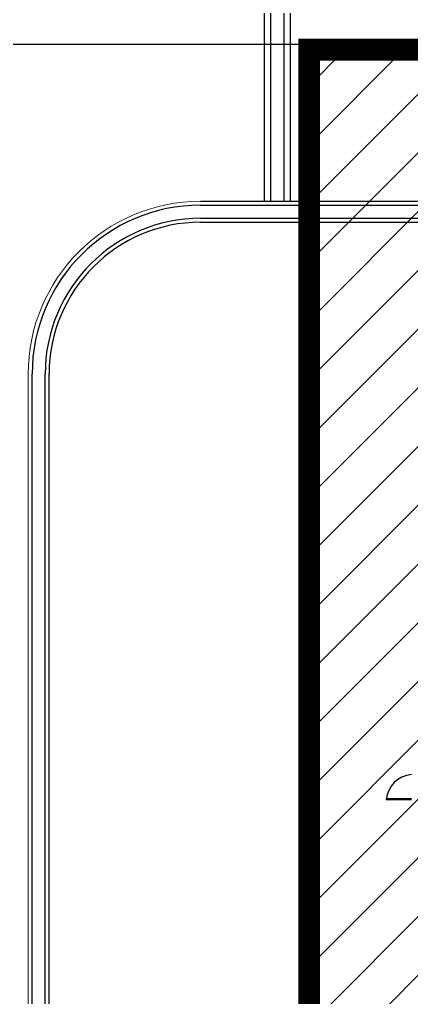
# Model space of a CAD drawing. Header units: millimetres. Extents: x -300 to 383236, y -195106 to -144646.
# Drawn here: x 372671 to 373571, y -150439 to -148197 of the extents above; entities that cross this region are included whole.
import ezdxf

# ---------------------------------------------------------------- set-up
doc = ezdxf.new("R2010")
doc.units = ezdxf.units.MM
doc.header["$LTSCALE"] = 60
doc.linetypes.add('CENTER', pattern=[2, 1.25, -0.25, 0.25, -0.25])
doc.layers.add('BACK', color=8, linetype='Continuous')
doc.layers.add('C_CEN', color=1, linetype='CENTER')
doc.layers.add('DITCH', color=7, linetype='Continuous', lineweight=0)
doc.layers.add('ROAD', color=4, linetype='Continuous', lineweight=0)

# ---------------------------------------------------------------- blocks, each defined once
blk = doc.blocks.new('KEY PLAN_NEW')
at = {"color": 253}
for p, q in [((-2723.86, -1427.14, 46), (-2743.09, -1427.14, 46)), ((-2723.86, -1427.94, 46), (-2743.16, -1427.94, 46))]:
    blk.add_line(p, q, dxfattribs=at)
blk.add_arc((-2722.31, -1429.5, 46), 20.91, 94.2611, 175.7389, dxfattribs=at)
at = {"layer": 'C_CEN', "color": 253, "linetype": 'CENTER', "lineweight": -3, "ltscale": 10}
blk.add_line((-3077.31, -850.42), (-1708.53, -850.42), dxfattribs=at)
at = {"layer": 'DITCH', "color": 253, "lineweight": -3}
for p, q in [((-2836.67, -730.8), (-2836.67, -970.8)), ((-2831.67, -730.8), (-2831.67, -970.8)), ((-2821.67, -730.8), (-2821.67, -970.8)), ((-2816.67, -730.8), (-2816.67, -970.8)), ((-2885.31, -973.42), (-2189.85, -973.42)), ((-2885.31, -983.42), (-1730.42, -983.42)), ((-2885.31, -986.42), (-1727.42, -986.42)), ((-3014.31, -1871.94), (-3014.31, -1102.41)), ((-3004.31, -1871.94), (-3004.31, -1102.41)), ((-3001.31, -1871.94), (-3001.31, -1102.41))]:
    blk.add_line(p, q, dxfattribs=at)
for radius in [129, 119, 116]:
    blk.add_arc((-2885.31, -1102.42), radius, 90, 180, dxfattribs=at)
at = {"layer": 'ROAD', "color": 253, "lineweight": -3}
blk.add_line((-2885.31, -970.42), (-2189.85, -970.42), dxfattribs=at)
blk.add_line((-2885.31, -970.42), (-2189.85, -970.42), dxfattribs=at)
at = {"layer": 'ROAD', "color": 253}
blk.add_line((-3017.31, -1871.94), (-3017.31, -1102.41), dxfattribs=at)
blk.add_arc((-2885.31, -1102.42), 132, 90, 180, dxfattribs=at)

msp = doc.modelspace()

# ---------------------------------------------------------------- hatches: boundary and pattern name
h = msp.add_hatch()
h.set_pattern_fill('ANSI31', color=3, scale=30)
h.set_pattern_definition([(45, (370071.35, -304771.26), (-67.35192, 67.35192), [])])
h.paths.add_polyline_path([(376837.6, -151163.3), (373336.1, -151163.3), (373336.1, -148265.6), (376837.6, -148265.6)])

# ---------------------------------------------------------------- linework, layer by layer
at = {"layer": 'BACK', "color": 3, "const_width": 50, "elevation": 136.6}
msp.add_lwpolyline([(376837.6, -151163.3), (373336.1, -151163.3), (373336.1, -148265.6), (376837.6, -148265.6)], close=True, dxfattribs=at)

# ---------------------------------------------------------------- block references
at = {"xscale": 3, "yscale": 3, "zscale": 3}
msp.add_blockref('KEY PLAN_NEW', (381742.7, -145702.1), dxfattribs=at)

doc.saveas('drawing.dxf')
